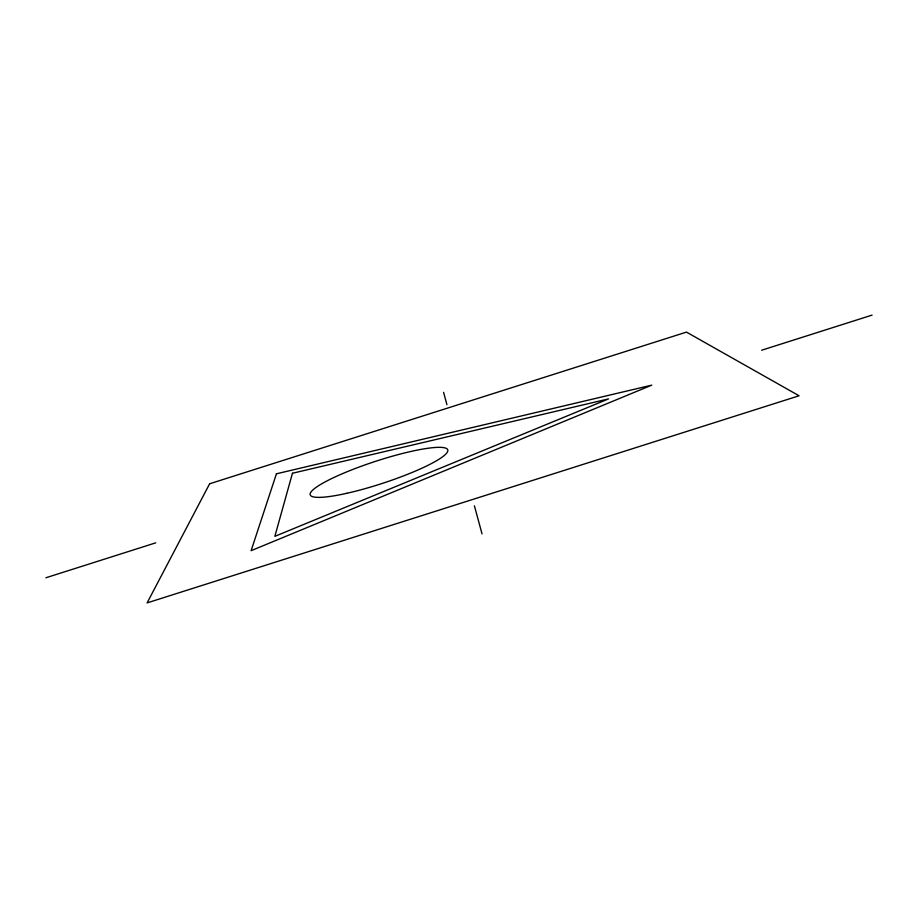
<?xml version="1.0" encoding="UTF-8"?>
<svg xmlns="http://www.w3.org/2000/svg" width="918" height="918" viewBox="0 0 918 918"><rect width="100%" height="100%" fill="white"/><g stroke="black" fill="none" stroke-linecap="round" stroke-linejoin="round"><path stroke-width="1.38" d="M45.9 577.766L155.75 542.836M761.63 350.228L872.1 315.103M443.578 392.342L446.94 404.712M474.411 505.841L482.03 533.886M292.452 473.252L274.849 536.353L608.519 398.905L292.452 473.252M276.433 473.803L251.107 550.685L651.803 385.135L276.433 473.803M209.648 483.775L147.121 602.896L799.073 395.773L686.469 332.109L209.648 483.775M346.855 493.287A72.35 11.544 -18.1 0 0 447.8 449.992A72.35 11.544 -18.1 0 0 342.311 473.734A72.35 11.544 -18.1 0 0 346.855 493.287"/></g></svg>
